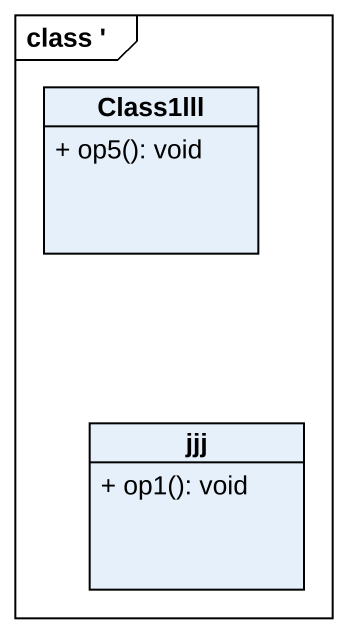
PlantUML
@startuml
mainframe class '
hide circle
hide empty members
skinparam classAttributeIconSize 0
class Class1lll {
  + op5(): void
}
class jjj {
  + op1(): void
}
@enduml
